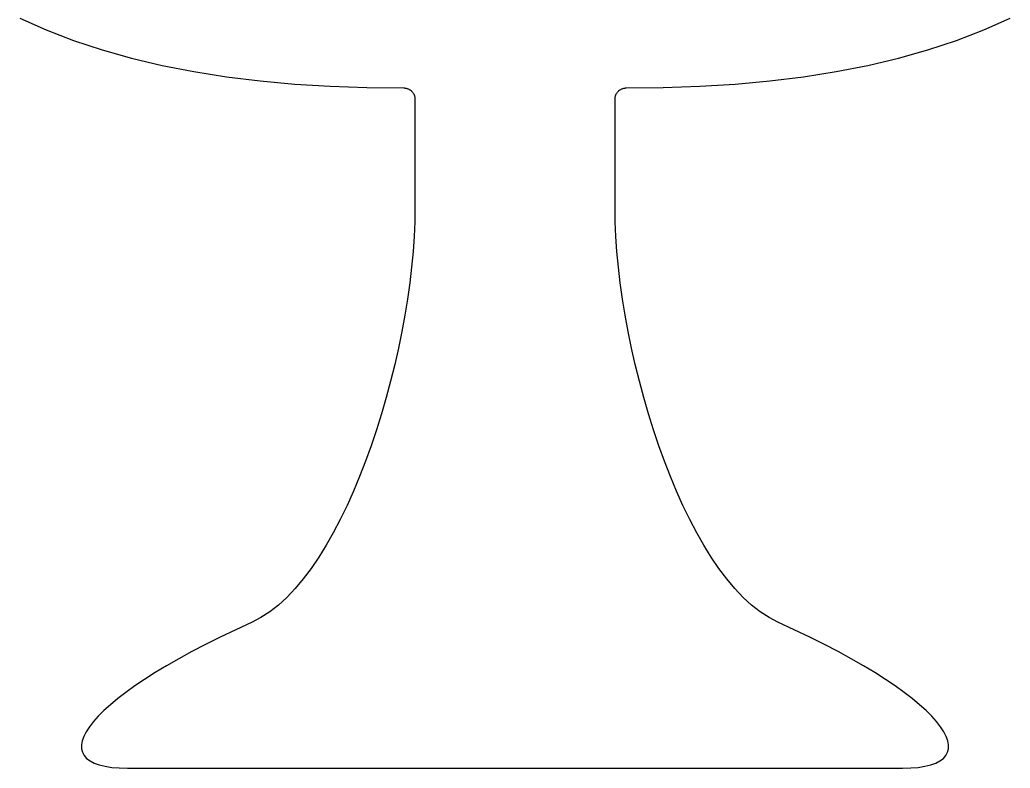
# Model space of a CAD drawing. Extents: x -14 to 98, y -16 to 114.
# Drawn here: x 6.4 to 77.4, y -16.3 to 37.4 of the extents above; entities that cross this region are included whole.
import ezdxf

# ---------------------------------------------------------------- set-up
doc = ezdxf.new("R2010")
doc.units = 0
doc.layers.get('0').update_dxf_attribs({"linetype": 'CONTINUOUS'})

msp = doc.modelspace()

# ---------------------------------------------------------------- linework, layer by layer
at = {"color": 7}
for points in [[(6.402, 37.499), (8.287, 36.656), (10.252, 35.898), (12.295, 35.222), (14.415, 34.627), (16.609, 34.11), (18.876, 33.67), (21.215, 33.303), (23.624, 33.007), (26.102, 32.782), (28.645, 32.623), (31.254, 32.53), (33.926, 32.499)], [(49.837, 32.499), (52.509, 32.53), (55.118, 32.623), (57.661, 32.782), (60.138, 33.007), (62.547, 33.303), (64.886, 33.67), (67.154, 34.11), (69.348, 34.627), (71.468, 35.222), (73.511, 35.898), (75.476, 36.656), (77.361, 37.499)], [(33.913, 32.499), (33.956, 32.498), (33.998, 32.495), (34.039, 32.489), (34.08, 32.482), (34.12, 32.472), (34.159, 32.461), (34.197, 32.448), (34.234, 32.433), (34.271, 32.416), (34.306, 32.397), (34.34, 32.377), (34.374, 32.355), (34.406, 32.332), (34.436, 32.307), (34.466, 32.28), (34.494, 32.253), (34.52, 32.223), (34.546, 32.193), (34.569, 32.161), (34.591, 32.129), (34.612, 32.095), (34.631, 32.06), (34.648, 32.024), (34.663, 31.987), (34.676, 31.949), (34.688, 31.91), (34.697, 31.87), (34.705, 31.83), (34.71, 31.789), (34.714, 31.748), (34.715, 31.706)], [(33.926, 32.499), (33.913, 32.499)], [(49.048, 31.706), (49.049, 31.748), (49.053, 31.789), (49.058, 31.83), (49.065, 31.87), (49.075, 31.91), (49.086, 31.949), (49.1, 31.987), (49.115, 32.024), (49.132, 32.06), (49.151, 32.095), (49.171, 32.129), (49.193, 32.161), (49.217, 32.193), (49.242, 32.223), (49.269, 32.253), (49.297, 32.28), (49.327, 32.307), (49.357, 32.332), (49.389, 32.355), (49.422, 32.377), (49.457, 32.397), (49.492, 32.416), (49.528, 32.433), (49.566, 32.448), (49.604, 32.461), (49.643, 32.472), (49.683, 32.482), (49.724, 32.489), (49.765, 32.495), (49.807, 32.498), (49.85, 32.499)], [(49.85, 32.499), (49.837, 32.499)], [(34.715, 31.706), (34.713, 23.933)], [(49.05, 23.933), (49.048, 31.706)], [(34.713, 23.933), (34.697, 22.91), (34.651, 21.854), (34.575, 20.768), (34.47, 19.657), (34.337, 18.524), (34.175, 17.373), (33.986, 16.208), (33.771, 15.034), (33.53, 13.853), (33.264, 12.67), (32.973, 11.489), (32.658, 10.313), (32.321, 9.147), (31.96, 7.994), (31.578, 6.859), (31.175, 5.744), (30.751, 4.655), (30.307, 3.594), (29.845, 2.566), (29.363, 1.575), (28.864, 0.625), (28.348, -0.281), (27.815, -1.139), (27.267, -1.945), (26.703, -2.694), (26.125, -3.383), (25.533, -4.009), (24.928, -4.566), (24.31, -5.052), (23.681, -5.462), (23.04, -5.793)], [(60.723, -5.793), (60.082, -5.462), (59.453, -5.052), (58.835, -4.566), (58.23, -4.009), (57.638, -3.383), (57.06, -2.694), (56.496, -1.945), (55.948, -1.139), (55.415, -0.281), (54.899, 0.625), (54.4, 1.575), (53.918, 2.566), (53.455, 3.594), (53.012, 4.655), (52.588, 5.744), (52.185, 6.859), (51.803, 7.994), (51.442, 9.147), (51.104, 10.313), (50.79, 11.489), (50.499, 12.67), (50.233, 13.853), (49.992, 15.034), (49.776, 16.208), (49.588, 17.373), (49.426, 18.524), (49.293, 19.657), (49.187, 20.768), (49.111, 21.854), (49.065, 22.91), (49.05, 23.933)], [(23.04, -5.793), (21.873, -6.328), (20.765, -6.858), (19.715, -7.382), (18.723, -7.9), (17.789, -8.41), (16.915, -8.912), (16.098, -9.405), (15.34, -9.888), (14.641, -10.36), (14, -10.82), (13.418, -11.268), (12.894, -11.702), (12.429, -12.122), (12.023, -12.527), (11.675, -12.916), (11.386, -13.288), (11.156, -13.642), (10.984, -13.978), (10.872, -14.294), (10.818, -14.59), (10.823, -14.865), (10.887, -15.117), (11.009, -15.347), (11.191, -15.553), (11.432, -15.734), (11.731, -15.89), (12.09, -16.019), (12.507, -16.121), (12.984, -16.195), (13.52, -16.24), (14.115, -16.255)], [(69.648, -16.255), (70.243, -16.24), (70.779, -16.195), (71.255, -16.121), (71.673, -16.019), (72.031, -15.89), (72.331, -15.734), (72.572, -15.553), (72.753, -15.347), (72.876, -15.117), (72.94, -14.865), (72.945, -14.59), (72.891, -14.294), (72.778, -13.978), (72.607, -13.642), (72.377, -13.288), (72.088, -12.916), (71.74, -12.527), (71.334, -12.122), (70.869, -11.702), (70.345, -11.268), (69.763, -10.82), (69.122, -10.36), (68.422, -9.888), (67.665, -9.405), (66.848, -8.912), (65.973, -8.41), (65.04, -7.9), (64.048, -7.382), (62.998, -6.858), (61.89, -6.328), (60.723, -5.793)], [(14.115, -16.255), (41.881, -16.255), (69.648, -16.255)]]:
    msp.add_lwpolyline(points, dxfattribs=at)

doc.saveas('drawing.dxf')
